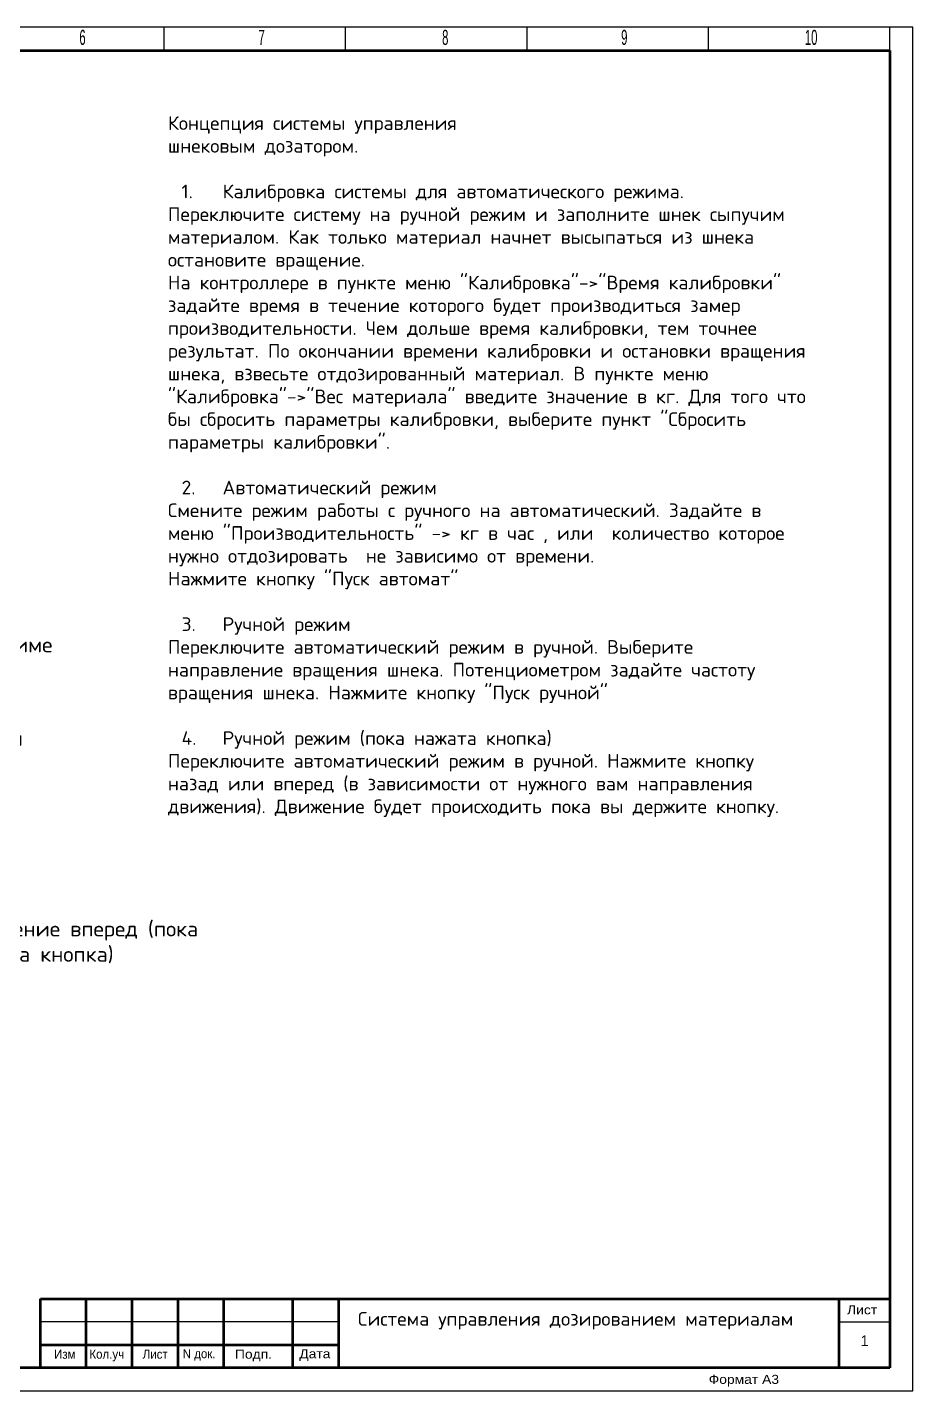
# Model space of a CAD drawing. Extents: x -644 to 2320, y -847 to 99.
# Drawn here: x 1736 to 2320, y -847 to 51 of the extents above; entities that cross this region are included whole.
import ezdxf
from ezdxf import colors
from ezdxf.entities.mleader import LeaderData, LeaderLine
from ezdxf.math import Vec2, Vec3

# ---------------------------------------------------------------- set-up
doc = ezdxf.new("R2010")
doc.units = 0
doc.linetypes.add('Caddy_Solid', pattern=[0])
doc.layers.add('100', color=7, linetype='Continuous')
doc.layers.add('SYMS', color=7, linetype='Continuous')
doc.styles.add('Caddy_Vectorfont1n', font='arial.ttf', dxfattribs={"width": 1.1})
doc.styles.add('Caddy_Vectorfont1p', font='arial.ttf', dxfattribs={"width": 0.9})
doc.styles.add('SIMPLEX', font='simplex')

msp = doc.modelspace()

# ---------------------------------------------------------------- linework, layer by layer
at = {"linetype": 'Caddy_Solid', "lineweight": 25}
for p, q in [((1826.59, 35.83), (1826.59, 50.95)), ((1946.04, 35.83), (1946.04, 50.95)), ((2065.49, 35.83), (2065.49, 50.95)), ((2184.94, 35.83), (2184.94, 50.95)), ((2304.39, 35.83), (2304.39, 50.95))]:
    msp.add_line(p, q, dxfattribs=at)
at = {"layer": '100', "linetype": 'Caddy_Solid', "lineweight": 50}
for p, q in [((1109.91, 35.64), (2304.39, 35.64)), ((2304.39, 35.64), (2304.39, -832.06)), ((1744.95, -786.7), (2304.39, -786.7)), ((1744.95, -832.06), (1744.95, -786.7)), ((1775.19, -832.06), (1775.19, -786.7)), ((1805.43, -832.06), (1805.43, -786.7)), ((1835.67, -832.06), (1835.67, -786.7)), ((1865.91, -832.06), (1865.91, -786.7)), ((1911.27, -832.06), (1911.27, -786.7)), ((1941.51, -832.06), (1941.51, -786.7)), ((2271.12, -832.06), (2271.12, -786.7)), ((1744.95, -816.94), (1941.51, -816.94)), ((2304.39, -832.06), (1073.62, -832.06))]:
    msp.add_line(p, q, dxfattribs=at)
at = {"layer": '100', "linetype": 'Caddy_Solid', "lineweight": 25}
for p, q in [((1941.51, -801.82), (1744.95, -801.82)), ((2271.12, -801.82), (2304.39, -801.82))]:
    msp.add_line(p, q, dxfattribs=at)
at = {"layer": 'SYMS'}
msp.add_lwpolyline([(1049.43, -847.18), (2319.51, -847.18), (2319.51, 50.95), (1049.43, 50.95)], close=True, dxfattribs=at)

# ---------------------------------------------------------------- texts
at = {"lineweight": 60, "style": 'Caddy_Vectorfont1p', "width": 0.54}
for s, height, p in [('6', 9.9, (1770.65, 39.34)), ('7', 9.9, (1888.59, 39.34)), ('8', 9.9, (2009.55, 39.34)), ('9', 9.9, (2127.48, 39.34)), ('10', 9.904, (2248.44, 39.34))]:
    msp.add_text(s, height=height, dxfattribs=at).set_placement(p)
at = {"insert": (1954.11, -795.35), "char_height": 9, "width": 310.7459, "attachment_point": 1, "style": 'SIMPLEX'}
msp.add_mtext('Система управления дозированием материалам', dxfattribs=at)
at = {"layer": '100', "lineweight": 25, "style": 'Caddy_Vectorfont1n'}
for s, width, p in [('Лист', 1.1, (2276.26, -796.86)), ('Изм', 0.913, (1753.98, -826.09)), ('Кол.уч', 0.913, (1777.26, -826.05)), ('Лист', 0.913, (1812.34, -826.09)), ('N док.', 0.913, (1838.71, -825.76)), ('Подп.', 1.1, (1873.12, -826.06)), ('Дата', 1.1, (1915.51, -825.78)), ('Формат А3', 1.1, (2185.13, -842.66))]:
    msp.add_text(s, height=5.942, dxfattribs=dict(at, width=width)).set_placement(p)
at = {"layer": 'SYMS', "insert": (1828.96, -7.68), "char_height": 9, "attachment_point": 1, "style": 'SIMPLEX'}
msp.add_mtext_dynamic_manual_height_columns('Концепция системы управления\\Pшнековым дозатором.\\P\\P\\pi-27,l36,t36;1.^IКалибровка системы для автоматического режима.\\P\\pi0,l0,tz;Переключите систему на ручной режим и заполните шнек сыпучим материалом. Как только материал начнет высыпаться из шнека остановите вращение. \\PНа контроллере в пункте меню "Калибровка"->"Время калибровки" задайте время в течение которого будет производиться замер производительности. Чем дольше время калибровки, тем точнее результат. По окончании времени калибровки и остановки вращения шнека, взвесьте отдозированный материал. В пункте меню "Калибровка"->"Вес материала" введите значение в кг. Для того что бы сбросить параметры калибровки, выберите пункт "Сбросить параметры калибровки".\\P\\P\\pi-27,l36,t36;2.^IАвтоматический режим\\P\\pi0,l0,tz;Смените режим работы с ручного на автоматический. Задайте в меню "Производительность" -> кг в час , или  количество которое нужно отдозировать  не зависимо от времени. \\PНажмите кнопку "Пуск автомат"\\P\\P\\pi-27,l36,t36;3.^IРучной режим\\P\\pi0,l0,tz;Переключите автоматический режим в ручной. Выберите направление вращения шнека. Потенциометром задайте частоту вращения шнека. Нажмите кнопку "Пуск ручной"\\P\\P\\pi-27,l36,t36;4.^IРучной режим (пока нажата кнопка)\\P\\pi0,l0,tz;Переключите автоматический режим в ручной. Нажмите кнопку назад или вперед (в зависимости от нужного вам направления движения). Движение будет происходить пока вы держите кнопку.', width=456.583, gutter_width=12.5, heights=[543.39], dxfattribs=at)
at = {"layer": 'SYMS', "insert": (2285.2, -810.74), "char_height": 7, "attachment_point": 1}
msp.add_mtext_dynamic_manual_height_columns('1', width=31.316, gutter_width=12.5, heights=[3.05], dxfattribs=at)

# ---------------------------------------------------------------- leaders
at = {"layer": 'SYMS'}
ml = msp.add_multileader_mtext('Standard', dxfattribs=at)
ml.set_content('Пуск в ручном режиме', color=256, style='SIMPLEX')
ml.set_leader_properties()
ml.build(insert=Vec2(0, 0))
ml.multileader.update_dxf_attribs({"text_right_attachment_type": 6, "dogleg_length": 0.36, "arrow_head_size": 15})
ctx = ml.context
ctx.base_point, ctx.char_height, ctx.arrow_head_size, ctx.plane_origin = Vec3(1603.83, -357.44), 10, 15, Vec3(1854.62, -100.14)
ctx.right_attachment = 6
notes = []
notes.append((ctx, [(0, (1, 1, 0), (1603.47, -357.44), (1, 0), 0.36, [(0, [(1425.86, -250.96)], 0, [])])]))
ctx.mtext.insert, ctx.mtext.width, ctx.mtext.flow_direction = Vec3(1605.83, -350.77), 186.6667, 5
ml = msp.add_multileader_mtext('Standard', dxfattribs=at)
ml.set_content('Регулировка частоты\\Pв ручном режиме', color=256, style='SIMPLEX')
ml.set_leader_properties()
ml.build(insert=Vec2(0, 0))
ml.multileader.update_dxf_attribs({"text_right_attachment_type": 6, "dogleg_length": 0.36, "arrow_head_size": 15})
ctx = ml.context
ctx.base_point, ctx.char_height, ctx.arrow_head_size, ctx.plane_origin = Vec3(1592.83, -419.07), 10, 15, Vec3(1854.7, -156.02)
ctx.right_attachment = 6
notes.append((ctx, [(0, (1, 1, 0), (1592.47, -419.07), (1, 0), 0.36, [(0, [(1425.34, -300.08)], 0, [])])]))
ctx.mtext.insert, ctx.mtext.width, ctx.mtext.flow_direction = Vec3(1594.83, -412.41), 186.6667, 5
ml = msp.add_multileader_mtext('Standard', dxfattribs=at)
ml.set_content('Движение вперед (пока нажата кнопка)', color=256, style='SIMPLEX')
ml.set_leader_properties()
ml.build(insert=Vec2(0, 0))
ml.multileader.update_dxf_attribs({"text_right_attachment_type": 6, "dogleg_length": 0.36, "arrow_head_size": 15})
ctx = ml.context
ctx.base_point, ctx.char_height, ctx.arrow_head_size, ctx.plane_origin = Vec3(1690.28, -544.6), 10, 15, Vec3(1742.63, -263.16)
ctx.right_attachment = 6
notes.append((ctx, [(0, (1, 1, 0), (1689.92, -544.6), (1, 0), 0.36, [(0, [(1422.63, -346.45)], 0, [])])]))
ctx.mtext.insert, ctx.mtext.width, ctx.mtext.defined_height, ctx.mtext.flow_direction = Vec3(1692.28, -537.93), 177.7425, 206.52, 5
for ctx, leaders in notes:
    for number, flags, end, landing, length, lines in leaders:
        leader = LeaderData()
        leader.index, (leader.has_last_leader_line, leader.has_dogleg_vector, leader.attachment_direction) = number, flags
        leader.last_leader_point, leader.dogleg_vector, leader.dogleg_length = Vec3(end), Vec3(landing), length
        for number, points, colour, breaks in lines:
            line = LeaderLine()
            line.index, line.vertices, line.color, line.breaks = number, Vec3.list(points), colors.encode_raw_color(colour), breaks
            leader.lines.append(line)
        ctx.leaders.append(leader)

doc.saveas('drawing.dxf')
